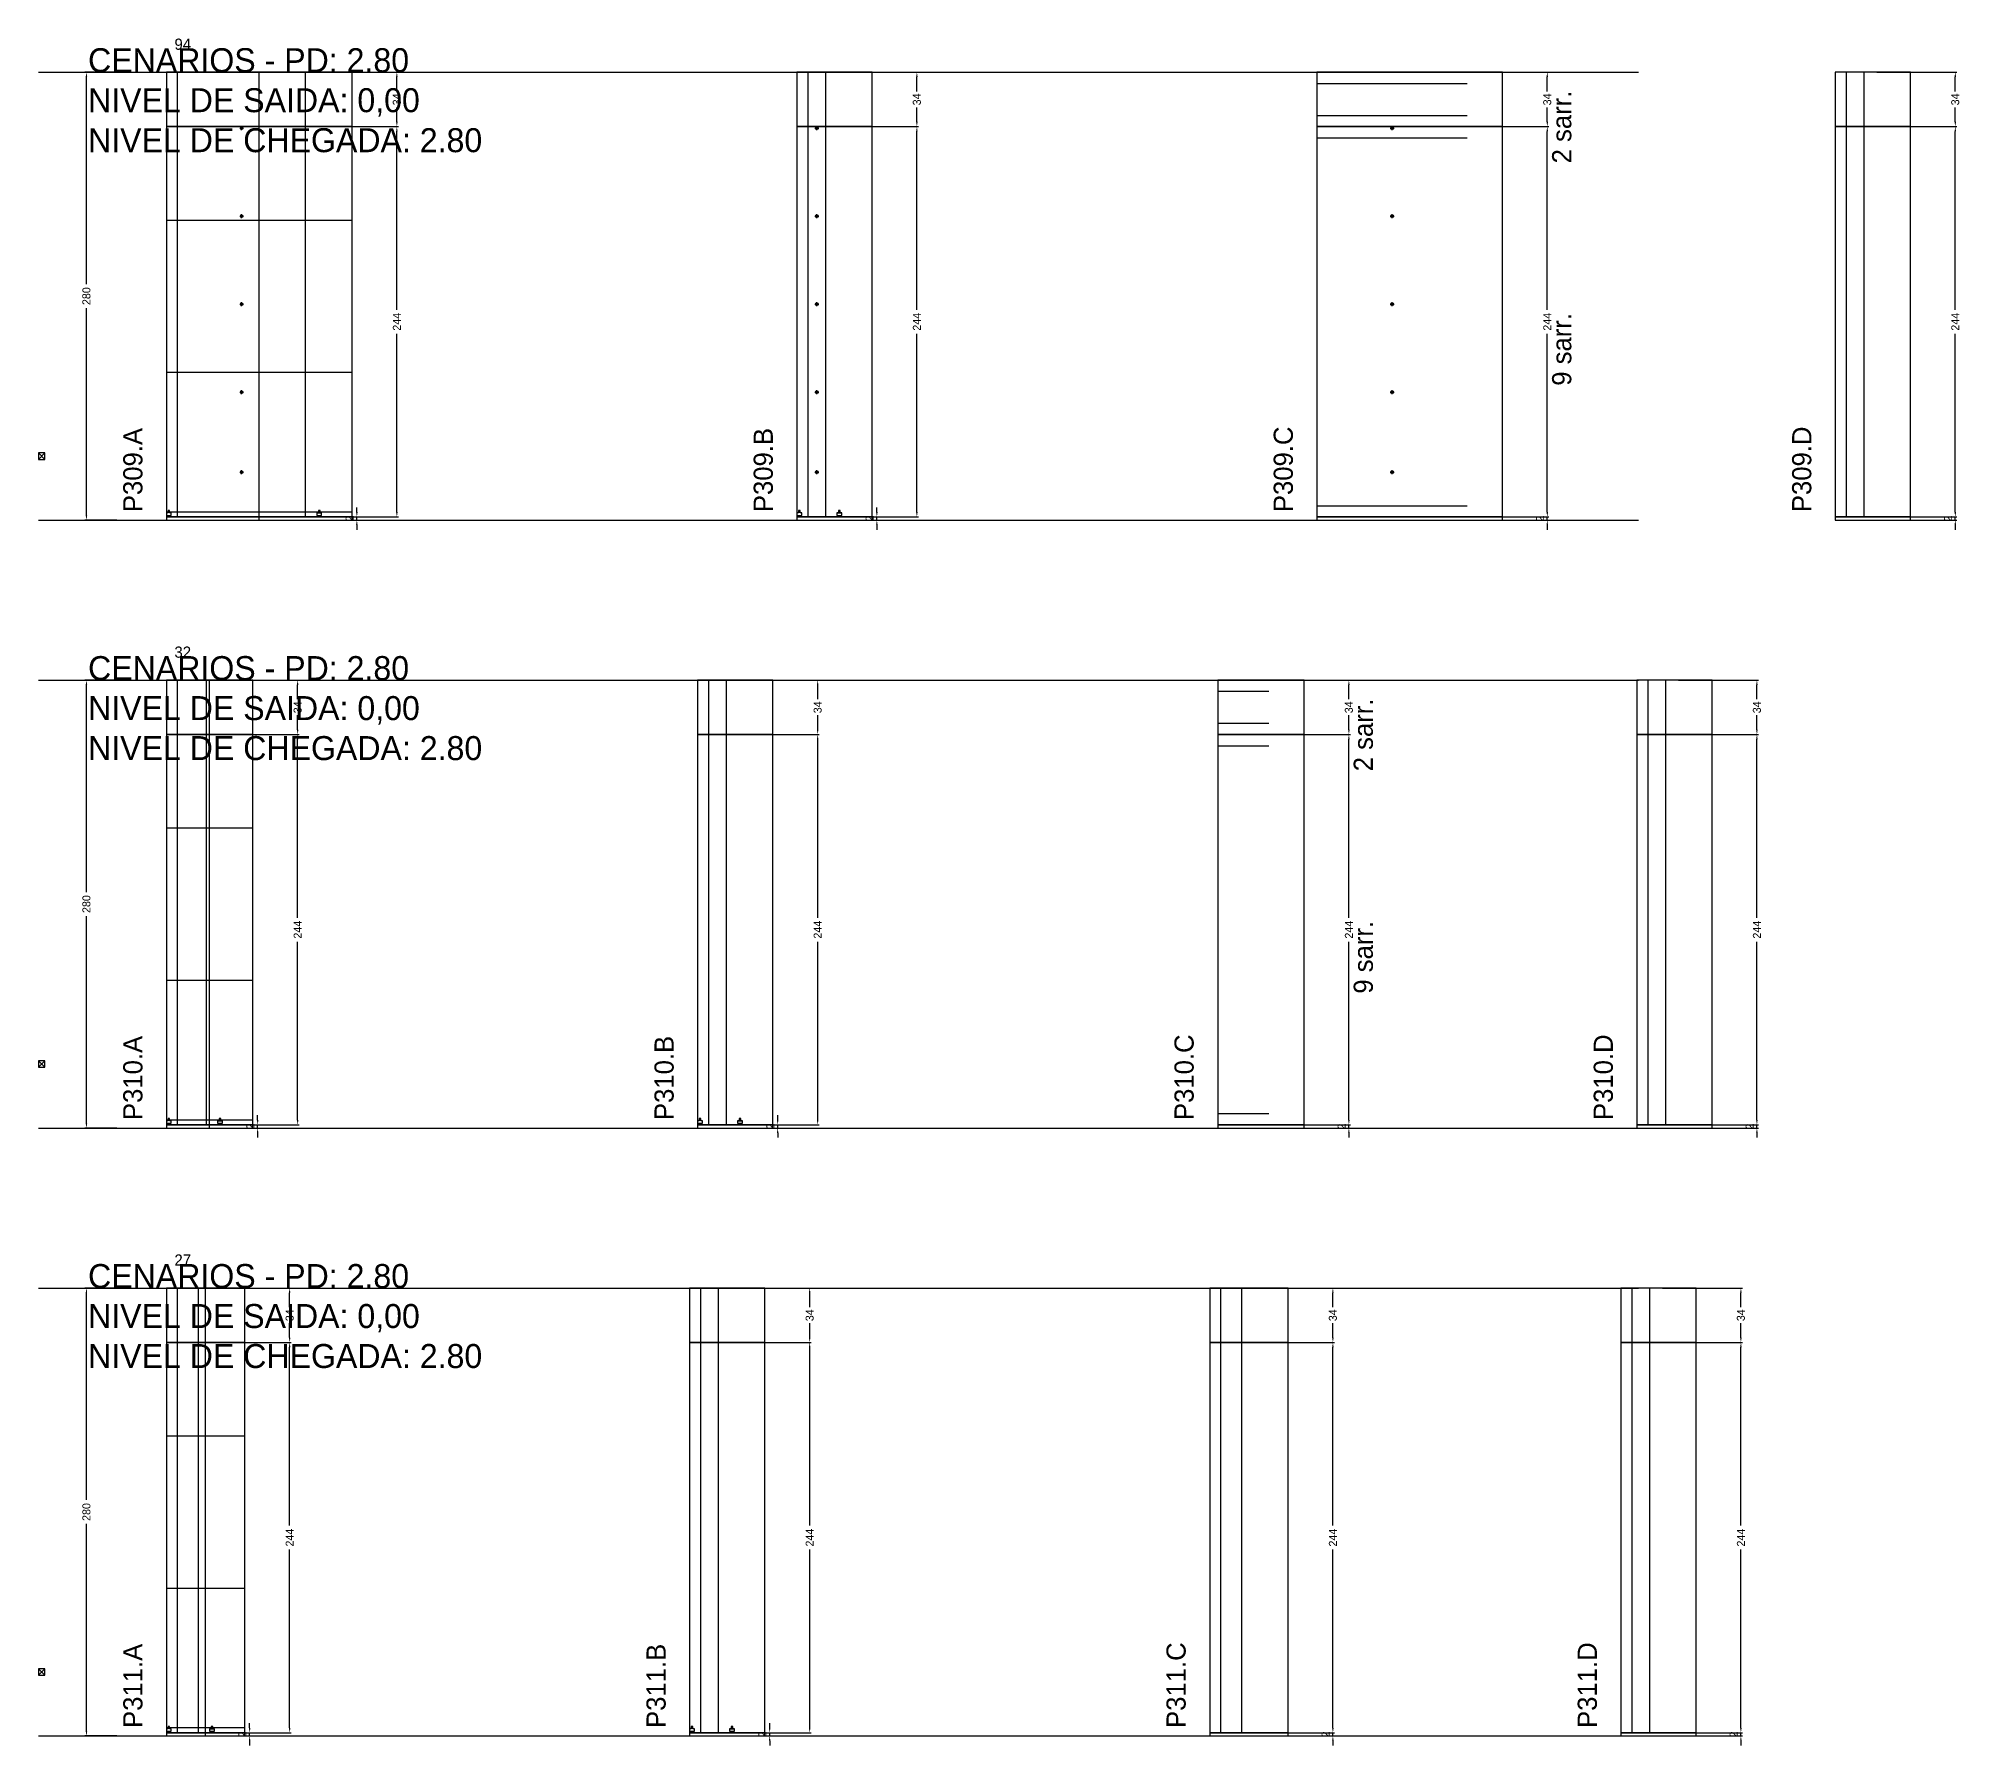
# Model space of a CAD drawing. Header units: centimetres. Extents: x -10500 to 4147, y -7606 to 295.
# Drawn here: x -7000 to -5799, y -5706 to -4639 of the extents above; entities that cross this region are included whole.
import ezdxf

# ---------------------------------------------------------------- set-up
doc = ezdxf.new("R2010")
doc.units = ezdxf.units.CM
doc.linetypes.add('DASHED', pattern=[2, -2])
for name, color, linetype in [('COTA', 241, 'Continuous'), ('COTAS FURACAO', 16, 'Continuous'), ('Madeira', 30, 'Continuous'), ('NOMENCLATURA', 7, 'Continuous'), ('Nível', 160, 'Continuous'), ('Painéis', 200, 'Continuous'), ('Perfil Metálico', 150, 'Continuous'), ('SARR_2.2x7', 40, 'Continuous'), ('SARRAFO DE PRESSAO', 200, 'Continuous'), ('texto', 7, 'Continuous')]:
    doc.layers.add(name, color=color, linetype=linetype)
doc.dimstyles.new('PAINEL-NOVA', dxfattribs={"dimtxt": 5, "dimasz": 3, "dimexe": 1, "dimexo": 1, "dimgap": 1, "dimtad": 1, "dimcen": 2.5, "dimazin": 3, "dimtfac": 1, "dimtmove": 0, "dimatfit": 3})

# ---------------------------------------------------------------- blocks, each defined once
blk = doc.blocks.new('_CLOSEDFILLED')
at = {"color": 0, "linetype": 'BYBLOCK'}
blk.add_solid([(-1, 0.16), (0, 0), (-1, -0.16)], dxfattribs=at)
blk = doc.blocks.new('*D313')
for p, q in [((-6951, -4660), (-6971, -4660)), ((-6970, -4792.5), (-6970, -4663)), ((-6970, -4937), (-6970, -4807.5)), ((-6951, -4940), (-6971, -4940))]:
    blk.add_line(p, q)
at = {"layer": 'Defpoints'}
for p in [(-6950, -4660), (-6970, -4940), (-6950, -4940)]:
    blk.add_point(p, dxfattribs=at)
at = {"layer": 'COTA', "xscale": 3, "yscale": 3}
for p, rotation in [((-6970, -4660), 90), ((-6970, -4940), 270)]:
    blk.add_blockref('_CLOSEDFILLED', p, dxfattribs=dict(at, rotation=rotation))
at = {"layer": 'COTA', "insert": (-6970, -4800), "char_height": 5, "attachment_point": 5, "rotation": 90}
blk.add_mtext('280', dxfattribs=at)
blk = doc.blocks.new('MULDURA')
at = {"layer": 'Paineis'}
for p, q in [((0, 0), (4, 4)), ((4, 0), (0, 4))]:
    blk.add_line(p, q, dxfattribs=at)
blk.add_lwpolyline([(0, 0), (4, 0), (4, 4), (0, 4)], close=True, dxfattribs=at)
blk = doc.blocks.new('*D315')
for p, q in [((-6825, -4694), (-6775, -4694)), ((-6776, -4808.5), (-6776, -4697)), ((-6776, -4935), (-6776, -4823.5)), ((-6825, -4938), (-6775, -4938))]:
    blk.add_line(p, q)
at = {"layer": 'Defpoints'}
for p in [(-6826, -4694), (-6826, -4938), (-6776, -4938)]:
    blk.add_point(p, dxfattribs=at)
at = {"layer": 'COTA', "xscale": 3, "yscale": 3}
for p, rotation in [((-6776, -4694), 90), ((-6776, -4938), 270)]:
    blk.add_blockref('_CLOSEDFILLED', p, dxfattribs=dict(at, rotation=rotation))
at = {"layer": 'COTA', "insert": (-6776, -4816), "char_height": 5, "attachment_point": 5, "rotation": 90}
blk.add_mtext('244', dxfattribs=at)
blk = doc.blocks.new('*D316')
for p, q in [((-6825, -4660), (-6775, -4660)), ((-6776, -4672), (-6776, -4663)), ((-6776, -4691), (-6776, -4682)), ((-6825, -4694), (-6775, -4694))]:
    blk.add_line(p, q)
at = {"layer": 'Defpoints'}
for p in [(-6826, -4660), (-6826, -4694), (-6776, -4694)]:
    blk.add_point(p, dxfattribs=at)
at = {"layer": 'COTA', "xscale": 3, "yscale": 3}
for p, rotation in [((-6776, -4660), 90), ((-6776, -4694), 270)]:
    blk.add_blockref('_CLOSEDFILLED', p, dxfattribs=dict(at, rotation=rotation))
at = {"layer": 'COTA', "insert": (-6776, -4677), "char_height": 5, "attachment_point": 5, "rotation": 90}
blk.add_mtext('34', dxfattribs=at)
blk = doc.blocks.new('SLIPTEE')
at = {"layer": 'Paineis'}
blk.add_lwpolyline([(0, 0), (3, 0), (3, 1.5), (2, 1.5), (2, 3), (1, 3), (1, 1.5), (0, 1.5)], close=True, dxfattribs=at)
blk = doc.blocks.new('SLIPTDD')
at = {"layer": 'Paineis'}
blk.add_line((0, 1.5), (3, 1.5), dxfattribs=at)
blk.add_lwpolyline([(0, 0), (3, 0), (3, 1.5), (2, 1.5), (2, 3), (1, 3), (1, 1.5), (0, 1.5)], close=True, dxfattribs=at)
blk = doc.blocks.new('furacao')
at = {"layer": 'COTAS FURACAO'}
for p, q in [((-1.2, 0), (1.2, 0)), ((0, -1.2), (0, 1.2))]:
    blk.add_line(p, q, dxfattribs=at)
blk.add_circle((0, 0), 0.8, dxfattribs=at)
blk = doc.blocks.new('*D318')
for p, q in [((-6500, -4694), (-6450, -4694)), ((-6451, -4808.5), (-6451, -4697)), ((-6451, -4935), (-6451, -4823.5)), ((-6500, -4938), (-6450, -4938))]:
    blk.add_line(p, q)
at = {"layer": 'Defpoints'}
for p in [(-6501, -4694), (-6501, -4938), (-6451, -4938)]:
    blk.add_point(p, dxfattribs=at)
at = {"layer": 'COTA', "xscale": 3, "yscale": 3}
for p, rotation in [((-6451, -4694), 90), ((-6451, -4938), 270)]:
    blk.add_blockref('_CLOSEDFILLED', p, dxfattribs=dict(at, rotation=rotation))
at = {"layer": 'COTA', "insert": (-6451, -4816), "char_height": 5, "attachment_point": 5, "rotation": 90}
blk.add_mtext('244', dxfattribs=at)
blk = doc.blocks.new('*D319')
for p, q in [((-6500, -4660), (-6450, -4660)), ((-6451, -4672), (-6451, -4663)), ((-6451, -4691), (-6451, -4682)), ((-6500, -4694), (-6450, -4694))]:
    blk.add_line(p, q)
at = {"layer": 'Defpoints'}
for p in [(-6501, -4660), (-6501, -4694), (-6451, -4694)]:
    blk.add_point(p, dxfattribs=at)
at = {"layer": 'COTA', "xscale": 3, "yscale": 3}
for p, rotation in [((-6451, -4660), 90), ((-6451, -4694), 270)]:
    blk.add_blockref('_CLOSEDFILLED', p, dxfattribs=dict(at, rotation=rotation))
at = {"layer": 'COTA', "insert": (-6451, -4677), "char_height": 5, "attachment_point": 5, "rotation": 90}
blk.add_mtext('34', dxfattribs=at)
blk = doc.blocks.new('*D321')
for p, q in [((-6106, -4694), (-6056, -4694)), ((-6057, -4808.5), (-6057, -4697)), ((-6057, -4935), (-6057, -4823.5)), ((-6106, -4938), (-6056, -4938))]:
    blk.add_line(p, q)
at = {"layer": 'Defpoints'}
for p in [(-6107, -4694), (-6107, -4938), (-6057, -4938)]:
    blk.add_point(p, dxfattribs=at)
at = {"layer": 'COTA', "xscale": 3, "yscale": 3}
for p, rotation in [((-6057, -4694), 90), ((-6057, -4938), 270)]:
    blk.add_blockref('_CLOSEDFILLED', p, dxfattribs=dict(at, rotation=rotation))
at = {"layer": 'COTA', "insert": (-6057, -4816), "char_height": 5, "attachment_point": 5, "rotation": 90}
blk.add_mtext('244', dxfattribs=at)
blk = doc.blocks.new('*D322')
for p, q in [((-6106, -4660), (-6056, -4660)), ((-6057, -4672), (-6057, -4663)), ((-6057, -4691), (-6057, -4682)), ((-6106, -4694), (-6056, -4694))]:
    blk.add_line(p, q)
at = {"layer": 'Defpoints'}
for p in [(-6107, -4660), (-6107, -4694), (-6057, -4694)]:
    blk.add_point(p, dxfattribs=at)
at = {"layer": 'COTA', "xscale": 3, "yscale": 3}
for p, rotation in [((-6057, -4660), 90), ((-6057, -4694), 270)]:
    blk.add_blockref('_CLOSEDFILLED', p, dxfattribs=dict(at, rotation=rotation))
at = {"layer": 'COTA', "insert": (-6057, -4677), "char_height": 5, "attachment_point": 5, "rotation": 90}
blk.add_mtext('34', dxfattribs=at)
blk = doc.blocks.new('*D324')
for p, q in [((-5851, -4694), (-5801, -4694)), ((-5802, -4808.5), (-5802, -4697)), ((-5802, -4935), (-5802, -4823.5)), ((-5851, -4938), (-5801, -4938))]:
    blk.add_line(p, q)
at = {"layer": 'Defpoints'}
for p in [(-5852, -4694), (-5852, -4938), (-5802, -4938)]:
    blk.add_point(p, dxfattribs=at)
at = {"layer": 'COTA', "xscale": 3, "yscale": 3}
for p, rotation in [((-5802, -4694), 90), ((-5802, -4938), 270)]:
    blk.add_blockref('_CLOSEDFILLED', p, dxfattribs=dict(at, rotation=rotation))
at = {"layer": 'COTA', "insert": (-5802, -4816), "char_height": 5, "attachment_point": 5, "rotation": 90}
blk.add_mtext('244', dxfattribs=at)
blk = doc.blocks.new('*D325')
for p, q in [((-5851, -4660), (-5801, -4660)), ((-5802, -4672), (-5802, -4663)), ((-5802, -4691), (-5802, -4682)), ((-5851, -4694), (-5801, -4694))]:
    blk.add_line(p, q)
at = {"layer": 'Defpoints'}
for p in [(-5852, -4660), (-5852, -4694), (-5802, -4694)]:
    blk.add_point(p, dxfattribs=at)
at = {"layer": 'COTA', "xscale": 3, "yscale": 3}
for p, rotation in [((-5802, -4660), 90), ((-5802, -4694), 270)]:
    blk.add_blockref('_CLOSEDFILLED', p, dxfattribs=dict(at, rotation=rotation))
at = {"layer": 'COTA', "insert": (-5802, -4677), "char_height": 5, "attachment_point": 5, "rotation": 90}
blk.add_mtext('34', dxfattribs=at)
blk = doc.blocks.new('*D339')
for p, q in [((-6951, -5040), (-6971, -5040)), ((-6970, -5172.5), (-6970, -5043)), ((-6970, -5317), (-6970, -5187.5)), ((-6951, -5320), (-6971, -5320))]:
    blk.add_line(p, q)
at = {"layer": 'Defpoints'}
for p in [(-6950, -5040), (-6970, -5320), (-6950, -5320)]:
    blk.add_point(p, dxfattribs=at)
at = {"layer": 'COTA', "xscale": 3, "yscale": 3}
for p, rotation in [((-6970, -5040), 90), ((-6970, -5320), 270)]:
    blk.add_blockref('_CLOSEDFILLED', p, dxfattribs=dict(at, rotation=rotation))
at = {"layer": 'COTA', "insert": (-6970, -5180), "char_height": 5, "attachment_point": 5, "rotation": 90}
blk.add_mtext('280', dxfattribs=at)
blk = doc.blocks.new('*D341')
for p, q in [((-6887, -5074), (-6837, -5074)), ((-6838, -5188.5), (-6838, -5077)), ((-6838, -5315), (-6838, -5203.5)), ((-6887, -5318), (-6837, -5318))]:
    blk.add_line(p, q)
at = {"layer": 'Defpoints'}
for p in [(-6888, -5074), (-6888, -5318), (-6838, -5318)]:
    blk.add_point(p, dxfattribs=at)
at = {"layer": 'COTA', "xscale": 3, "yscale": 3}
for p, rotation in [((-6838, -5074), 90), ((-6838, -5318), 270)]:
    blk.add_blockref('_CLOSEDFILLED', p, dxfattribs=dict(at, rotation=rotation))
at = {"layer": 'COTA', "insert": (-6838, -5196), "char_height": 5, "attachment_point": 5, "rotation": 90}
blk.add_mtext('244', dxfattribs=at)
blk = doc.blocks.new('*D342')
for p, q in [((-6887, -5040), (-6837, -5040)), ((-6838, -5052), (-6838, -5043)), ((-6838, -5071), (-6838, -5062)), ((-6887, -5074), (-6837, -5074))]:
    blk.add_line(p, q)
at = {"layer": 'Defpoints'}
for p in [(-6888, -5040), (-6888, -5074), (-6838, -5074)]:
    blk.add_point(p, dxfattribs=at)
at = {"layer": 'COTA', "xscale": 3, "yscale": 3}
for p, rotation in [((-6838, -5040), 90), ((-6838, -5074), 270)]:
    blk.add_blockref('_CLOSEDFILLED', p, dxfattribs=dict(at, rotation=rotation))
at = {"layer": 'COTA', "insert": (-6838, -5057), "char_height": 5, "attachment_point": 5, "rotation": 90}
blk.add_mtext('34', dxfattribs=at)
blk = doc.blocks.new('*D344')
for p, q in [((-6562, -5074), (-6512, -5074)), ((-6513, -5188.5), (-6513, -5077)), ((-6513, -5315), (-6513, -5203.5)), ((-6562, -5318), (-6512, -5318))]:
    blk.add_line(p, q)
at = {"layer": 'Defpoints'}
for p in [(-6563, -5074), (-6563, -5318), (-6513, -5318)]:
    blk.add_point(p, dxfattribs=at)
at = {"layer": 'COTA', "xscale": 3, "yscale": 3}
for p, rotation in [((-6513, -5074), 90), ((-6513, -5318), 270)]:
    blk.add_blockref('_CLOSEDFILLED', p, dxfattribs=dict(at, rotation=rotation))
at = {"layer": 'COTA', "insert": (-6513, -5196), "char_height": 5, "attachment_point": 5, "rotation": 90}
blk.add_mtext('244', dxfattribs=at)
blk = doc.blocks.new('*D345')
for p, q in [((-6562, -5040), (-6512, -5040)), ((-6513, -5052), (-6513, -5043)), ((-6513, -5071), (-6513, -5062)), ((-6562, -5074), (-6512, -5074))]:
    blk.add_line(p, q)
at = {"layer": 'Defpoints'}
for p in [(-6563, -5040), (-6563, -5074), (-6513, -5074)]:
    blk.add_point(p, dxfattribs=at)
at = {"layer": 'COTA', "xscale": 3, "yscale": 3}
for p, rotation in [((-6513, -5040), 90), ((-6513, -5074), 270)]:
    blk.add_blockref('_CLOSEDFILLED', p, dxfattribs=dict(at, rotation=rotation))
at = {"layer": 'COTA', "insert": (-6513, -5057), "char_height": 5, "attachment_point": 5, "rotation": 90}
blk.add_mtext('34', dxfattribs=at)
blk = doc.blocks.new('*D347')
for p, q in [((-6230, -5074), (-6180, -5074)), ((-6181, -5188.5), (-6181, -5077)), ((-6181, -5315), (-6181, -5203.5)), ((-6230, -5318), (-6180, -5318))]:
    blk.add_line(p, q)
at = {"layer": 'Defpoints'}
for p in [(-6231, -5074), (-6231, -5318), (-6181, -5318)]:
    blk.add_point(p, dxfattribs=at)
at = {"layer": 'COTA', "xscale": 3, "yscale": 3}
for p, rotation in [((-6181, -5074), 90), ((-6181, -5318), 270)]:
    blk.add_blockref('_CLOSEDFILLED', p, dxfattribs=dict(at, rotation=rotation))
at = {"layer": 'COTA', "insert": (-6181, -5196), "char_height": 5, "attachment_point": 5, "rotation": 90}
blk.add_mtext('244', dxfattribs=at)
blk = doc.blocks.new('*D348')
for p, q in [((-6230, -5040), (-6180, -5040)), ((-6181, -5052), (-6181, -5043)), ((-6181, -5071), (-6181, -5062)), ((-6230, -5074), (-6180, -5074))]:
    blk.add_line(p, q)
at = {"layer": 'Defpoints'}
for p in [(-6231, -5040), (-6231, -5074), (-6181, -5074)]:
    blk.add_point(p, dxfattribs=at)
at = {"layer": 'COTA', "xscale": 3, "yscale": 3}
for p, rotation in [((-6181, -5040), 90), ((-6181, -5074), 270)]:
    blk.add_blockref('_CLOSEDFILLED', p, dxfattribs=dict(at, rotation=rotation))
at = {"layer": 'COTA', "insert": (-6181, -5057), "char_height": 5, "attachment_point": 5, "rotation": 90}
blk.add_mtext('34', dxfattribs=at)
blk = doc.blocks.new('*D350')
for p, q in [((-5975, -5074), (-5925, -5074)), ((-5926, -5188.5), (-5926, -5077)), ((-5926, -5315), (-5926, -5203.5)), ((-5975, -5318), (-5925, -5318))]:
    blk.add_line(p, q)
at = {"layer": 'Defpoints'}
for p in [(-5976, -5074), (-5976, -5318), (-5926, -5318)]:
    blk.add_point(p, dxfattribs=at)
at = {"layer": 'COTA', "xscale": 3, "yscale": 3}
for p, rotation in [((-5926, -5074), 90), ((-5926, -5318), 270)]:
    blk.add_blockref('_CLOSEDFILLED', p, dxfattribs=dict(at, rotation=rotation))
at = {"layer": 'COTA', "insert": (-5926, -5196), "char_height": 5, "attachment_point": 5, "rotation": 90}
blk.add_mtext('244', dxfattribs=at)
blk = doc.blocks.new('*D351')
for p, q in [((-5975, -5040), (-5925, -5040)), ((-5926, -5052), (-5926, -5043)), ((-5926, -5071), (-5926, -5062)), ((-5975, -5074), (-5925, -5074))]:
    blk.add_line(p, q)
at = {"layer": 'Defpoints'}
for p in [(-5976, -5040), (-5976, -5074), (-5926, -5074)]:
    blk.add_point(p, dxfattribs=at)
at = {"layer": 'COTA', "xscale": 3, "yscale": 3}
for p, rotation in [((-5926, -5040), 90), ((-5926, -5074), 270)]:
    blk.add_blockref('_CLOSEDFILLED', p, dxfattribs=dict(at, rotation=rotation))
at = {"layer": 'COTA', "insert": (-5926, -5057), "char_height": 5, "attachment_point": 5, "rotation": 90}
blk.add_mtext('34', dxfattribs=at)
blk = doc.blocks.new('*D365')
for p, q in [((-6951, -5420), (-6971, -5420)), ((-6970, -5552.5), (-6970, -5423)), ((-6970, -5697), (-6970, -5567.5)), ((-6951, -5700), (-6971, -5700))]:
    blk.add_line(p, q)
at = {"layer": 'Defpoints'}
for p in [(-6950, -5420), (-6970, -5700), (-6950, -5700)]:
    blk.add_point(p, dxfattribs=at)
at = {"layer": 'COTA', "xscale": 3, "yscale": 3}
for p, rotation in [((-6970, -5420), 90), ((-6970, -5700), 270)]:
    blk.add_blockref('_CLOSEDFILLED', p, dxfattribs=dict(at, rotation=rotation))
at = {"layer": 'COTA', "insert": (-6970, -5560), "char_height": 5, "attachment_point": 5, "rotation": 90}
blk.add_mtext('280', dxfattribs=at)
blk = doc.blocks.new('*D367')
for p, q in [((-6892, -5454), (-6842, -5454)), ((-6843, -5568.5), (-6843, -5457)), ((-6843, -5695), (-6843, -5583.5)), ((-6892, -5698), (-6842, -5698))]:
    blk.add_line(p, q)
at = {"layer": 'Defpoints'}
for p in [(-6893, -5454), (-6893, -5698), (-6843, -5698)]:
    blk.add_point(p, dxfattribs=at)
at = {"layer": 'COTA', "xscale": 3, "yscale": 3}
for p, rotation in [((-6843, -5454), 90), ((-6843, -5698), 270)]:
    blk.add_blockref('_CLOSEDFILLED', p, dxfattribs=dict(at, rotation=rotation))
at = {"layer": 'COTA', "insert": (-6843, -5576), "char_height": 5, "attachment_point": 5, "rotation": 90}
blk.add_mtext('244', dxfattribs=at)
blk = doc.blocks.new('*D368')
for p, q in [((-6892, -5420), (-6842, -5420)), ((-6843, -5432), (-6843, -5423)), ((-6843, -5451), (-6843, -5442)), ((-6892, -5454), (-6842, -5454))]:
    blk.add_line(p, q)
at = {"layer": 'Defpoints'}
for p in [(-6893, -5420), (-6893, -5454), (-6843, -5454)]:
    blk.add_point(p, dxfattribs=at)
at = {"layer": 'COTA', "xscale": 3, "yscale": 3}
for p, rotation in [((-6843, -5420), 90), ((-6843, -5454), 270)]:
    blk.add_blockref('_CLOSEDFILLED', p, dxfattribs=dict(at, rotation=rotation))
at = {"layer": 'COTA', "insert": (-6843, -5437), "char_height": 5, "attachment_point": 5, "rotation": 90}
blk.add_mtext('34', dxfattribs=at)
blk = doc.blocks.new('*D370')
for p, q in [((-6567, -5454), (-6517, -5454)), ((-6518, -5568.5), (-6518, -5457)), ((-6518, -5695), (-6518, -5583.5)), ((-6567, -5698), (-6517, -5698))]:
    blk.add_line(p, q)
at = {"layer": 'Defpoints'}
for p in [(-6568, -5454), (-6568, -5698), (-6518, -5698)]:
    blk.add_point(p, dxfattribs=at)
at = {"layer": 'COTA', "xscale": 3, "yscale": 3}
for p, rotation in [((-6518, -5454), 90), ((-6518, -5698), 270)]:
    blk.add_blockref('_CLOSEDFILLED', p, dxfattribs=dict(at, rotation=rotation))
at = {"layer": 'COTA', "insert": (-6518, -5576), "char_height": 5, "attachment_point": 5, "rotation": 90}
blk.add_mtext('244', dxfattribs=at)
blk = doc.blocks.new('*D371')
for p, q in [((-6567, -5420), (-6517, -5420)), ((-6518, -5432), (-6518, -5423)), ((-6518, -5451), (-6518, -5442)), ((-6567, -5454), (-6517, -5454))]:
    blk.add_line(p, q)
at = {"layer": 'Defpoints'}
for p in [(-6568, -5420), (-6568, -5454), (-6518, -5454)]:
    blk.add_point(p, dxfattribs=at)
at = {"layer": 'COTA', "xscale": 3, "yscale": 3}
for p, rotation in [((-6518, -5420), 90), ((-6518, -5454), 270)]:
    blk.add_blockref('_CLOSEDFILLED', p, dxfattribs=dict(at, rotation=rotation))
at = {"layer": 'COTA', "insert": (-6518, -5437), "char_height": 5, "attachment_point": 5, "rotation": 90}
blk.add_mtext('34', dxfattribs=at)
blk = doc.blocks.new('*D373')
for p, q in [((-6240, -5454), (-6190, -5454)), ((-6191, -5568.5), (-6191, -5457)), ((-6191, -5695), (-6191, -5583.5)), ((-6240, -5698), (-6190, -5698))]:
    blk.add_line(p, q)
at = {"layer": 'Defpoints'}
for p in [(-6241, -5454), (-6241, -5698), (-6191, -5698)]:
    blk.add_point(p, dxfattribs=at)
at = {"layer": 'COTA', "xscale": 3, "yscale": 3}
for p, rotation in [((-6191, -5454), 90), ((-6191, -5698), 270)]:
    blk.add_blockref('_CLOSEDFILLED', p, dxfattribs=dict(at, rotation=rotation))
at = {"layer": 'COTA', "insert": (-6191, -5576), "char_height": 5, "attachment_point": 5, "rotation": 90}
blk.add_mtext('244', dxfattribs=at)
blk = doc.blocks.new('*D374')
for p, q in [((-6240, -5420), (-6190, -5420)), ((-6191, -5432), (-6191, -5423)), ((-6191, -5451), (-6191, -5442)), ((-6240, -5454), (-6190, -5454))]:
    blk.add_line(p, q)
at = {"layer": 'Defpoints'}
for p in [(-6241, -5420), (-6241, -5454), (-6191, -5454)]:
    blk.add_point(p, dxfattribs=at)
at = {"layer": 'COTA', "xscale": 3, "yscale": 3}
for p, rotation in [((-6191, -5420), 90), ((-6191, -5454), 270)]:
    blk.add_blockref('_CLOSEDFILLED', p, dxfattribs=dict(at, rotation=rotation))
at = {"layer": 'COTA', "insert": (-6191, -5437), "char_height": 5, "attachment_point": 5, "rotation": 90}
blk.add_mtext('34', dxfattribs=at)
blk = doc.blocks.new('*D376')
for p, q in [((-5985, -5454), (-5935, -5454)), ((-5936, -5568.5), (-5936, -5457)), ((-5936, -5695), (-5936, -5583.5)), ((-5985, -5698), (-5935, -5698))]:
    blk.add_line(p, q)
at = {"layer": 'Defpoints'}
for p in [(-5986, -5454), (-5986, -5698), (-5936, -5698)]:
    blk.add_point(p, dxfattribs=at)
at = {"layer": 'COTA', "xscale": 3, "yscale": 3}
for p, rotation in [((-5936, -5454), 90), ((-5936, -5698), 270)]:
    blk.add_blockref('_CLOSEDFILLED', p, dxfattribs=dict(at, rotation=rotation))
at = {"layer": 'COTA', "insert": (-5936, -5576), "char_height": 5, "attachment_point": 5, "rotation": 90}
blk.add_mtext('244', dxfattribs=at)
blk = doc.blocks.new('*D377')
for p, q in [((-5985, -5420), (-5935, -5420)), ((-5936, -5432), (-5936, -5423)), ((-5936, -5451), (-5936, -5442)), ((-5985, -5454), (-5935, -5454))]:
    blk.add_line(p, q)
at = {"layer": 'Defpoints'}
for p in [(-5986, -5420), (-5986, -5454), (-5936, -5454)]:
    blk.add_point(p, dxfattribs=at)
at = {"layer": 'COTA', "xscale": 3, "yscale": 3}
for p, rotation in [((-5936, -5420), 90), ((-5936, -5454), 270)]:
    blk.add_blockref('_CLOSEDFILLED', p, dxfattribs=dict(at, rotation=rotation))
at = {"layer": 'COTA', "insert": (-5936, -5437), "char_height": 5, "attachment_point": 5, "rotation": 90}
blk.add_mtext('34', dxfattribs=at)

msp = doc.modelspace()

# ---------------------------------------------------------------- linework, layer by layer
at = {"layer": 'Madeira'}
for points in [[(-6920, -4752.4), (-6804, -4752.4)], [(-6920, -4847.6), (-6804, -4847.6)], [(-6920, -5132.4), (-6866, -5132.4)], [(-6920, -5227.6), (-6866, -5227.6)], [(-6920, -5512.4), (-6871, -5512.4)], [(-6920, -5607.6), (-6871, -5607.6)]]:
    msp.add_lwpolyline(points, dxfattribs=at)
at = {"layer": 'Nível', "linetype": 'DASHED'}
for points in [[(-7000, -4660), (-6000, -4660)], [(-7000, -4940), (-6000, -4940)], [(-7000, -5040), (-6000, -5040)], [(-7000, -5320), (-6000, -5320)], [(-7000, -5420), (-6000, -5420)], [(-7000, -5700), (-6000, -5700)]]:
    msp.add_lwpolyline(points, dxfattribs=at)
at = {"layer": 'Painéis'}
for points in [[(-6920, -4694), (-6804, -4694), (-6804, -4660), (-6920, -4660)], [(-6920, -4940), (-6804, -4940), (-6804, -4660), (-6920, -4660)], [(-6526, -4694), (-6479, -4694), (-6479, -4660), (-6526, -4660)], [(-6201, -4694), (-6085, -4694), (-6085, -4660), (-6201, -4660)], [(-5877, -4694), (-5830, -4694), (-5830, -4660), (-5877, -4660)], [(-6920, -4938), (-6804, -4938), (-6804, -4694), (-6920, -4694)], [(-6526, -4938), (-6479, -4938), (-6479, -4694), (-6526, -4694)], [(-6201, -4938), (-6085, -4938), (-6085, -4694), (-6201, -4694)], [(-5877, -4938), (-5830, -4938), (-5830, -4694), (-5877, -4694)], [(-6920, -4940), (-6804, -4940), (-6804, -4938), (-6920, -4938)], [(-6526, -4940), (-6479, -4940), (-6479, -4938), (-6526, -4938)], [(-6201, -4940), (-6085, -4940), (-6085, -4938), (-6201, -4938)], [(-5877, -4940), (-5830, -4940), (-5830, -4938), (-5877, -4938)], [(-6920, -5074), (-6866, -5074), (-6866, -5040), (-6920, -5040)], [(-6920, -5320), (-6866, -5320), (-6866, -5040), (-6920, -5040)], [(-6588, -5074), (-6541, -5074), (-6541, -5040), (-6588, -5040)], [(-6263, -5074), (-6209, -5074), (-6209, -5040), (-6263, -5040)], [(-6001, -5074), (-5954, -5074), (-5954, -5040), (-6001, -5040)], [(-6920, -5318), (-6866, -5318), (-6866, -5074), (-6920, -5074)], [(-6588, -5318), (-6541, -5318), (-6541, -5074), (-6588, -5074)], [(-6263, -5318), (-6209, -5318), (-6209, -5074), (-6263, -5074)], [(-6001, -5318), (-5954, -5318), (-5954, -5074), (-6001, -5074)], [(-6920, -5320), (-6866, -5320), (-6866, -5318), (-6920, -5318)], [(-6588, -5320), (-6541, -5320), (-6541, -5318), (-6588, -5318)], [(-6263, -5320), (-6209, -5320), (-6209, -5318), (-6263, -5318)], [(-6001, -5320), (-5954, -5320), (-5954, -5318), (-6001, -5318)], [(-6920, -5454), (-6871, -5454), (-6871, -5420), (-6920, -5420)], [(-6920, -5700), (-6871, -5700), (-6871, -5420), (-6920, -5420)], [(-6593, -5454), (-6546, -5454), (-6546, -5420), (-6593, -5420)], [(-6268, -5454), (-6219, -5454), (-6219, -5420), (-6268, -5420)], [(-6011, -5454), (-5964, -5454), (-5964, -5420), (-6011, -5420)], [(-6920, -5698), (-6871, -5698), (-6871, -5454), (-6920, -5454)], [(-6593, -5698), (-6546, -5698), (-6546, -5454), (-6593, -5454)], [(-6268, -5698), (-6219, -5698), (-6219, -5454), (-6268, -5454)], [(-6011, -5698), (-5964, -5698), (-5964, -5454), (-6011, -5454)], [(-6920, -5700), (-6871, -5700), (-6871, -5698), (-6920, -5698)], [(-6593, -5700), (-6546, -5700), (-6546, -5698), (-6593, -5698)], [(-6268, -5700), (-6219, -5700), (-6219, -5698), (-6268, -5698)], [(-6011, -5700), (-5964, -5700), (-5964, -5698), (-6011, -5698)]]:
    msp.add_lwpolyline(points, close=True, dxfattribs=at)
at = {"layer": 'Perfil Metálico'}
for p, q in [((-6862, -4940), (-6862, -4660)), ((-6893, -5320), (-6893, -5040)), ((-6895.5, -5700), (-6895.5, -5420))]:
    msp.add_line(p, q, dxfattribs=at)
at = {"layer": 'SARR_2.2x7'}
for points in [[(-6913, -4694), (-6913, -4660)], [(-6833, -4694), (-6833, -4660)], [(-6519, -4694), (-6519, -4660)], [(-6508, -4694), (-6508, -4660)], [(-5870, -4694), (-5870, -4660)], [(-5859, -4694), (-5859, -4660)], [(-6201, -4667), (-6107, -4667)], [(-6201, -4687), (-6107, -4687)], [(-6201, -4701), (-6107, -4701)], [(-6201, -4931), (-6107, -4931)], [(-6913, -5074), (-6913, -5040)], [(-6895, -5074), (-6895, -5040)], [(-6581, -5074), (-6581, -5040)], [(-6570, -5074), (-6570, -5040)], [(-5994, -5074), (-5994, -5040)], [(-5983, -5074), (-5983, -5040)], [(-6263, -5047), (-6231, -5047)], [(-6263, -5067), (-6231, -5067)], [(-6263, -5081), (-6231, -5081)], [(-6263, -5311), (-6231, -5311)], [(-6913, -5454), (-6913, -5420)], [(-6900, -5454), (-6900, -5420)], [(-6586, -5454), (-6586, -5420)], [(-6575, -5454), (-6575, -5420)], [(-6261, -5454), (-6261, -5420)], [(-6248, -5454), (-6248, -5420)], [(-6004, -5454), (-6004, -5420)], [(-5993, -5454), (-5993, -5420)]]:
    msp.add_lwpolyline(points, dxfattribs=at)
at = {"layer": 'SARR_2.2x7', "linetype": 'DASHED'}
for points in [[(-6913, -4938), (-6913, -4694)], [(-6833, -4938), (-6833, -4694)], [(-6519, -4938), (-6519, -4694)], [(-6508, -4938), (-6508, -4694)], [(-5870, -4938), (-5870, -4694)], [(-5859, -4938), (-5859, -4694)], [(-6913, -5318), (-6913, -5074)], [(-6895, -5318), (-6895, -5074)], [(-6581, -5318), (-6581, -5074)], [(-6570, -5318), (-6570, -5074)], [(-5994, -5318), (-5994, -5074)], [(-5983, -5318), (-5983, -5074)], [(-6913, -5698), (-6913, -5454)], [(-6900, -5698), (-6900, -5454)], [(-6586, -5698), (-6586, -5454)], [(-6575, -5698), (-6575, -5454)], [(-6261, -5698), (-6261, -5454)], [(-6248, -5698), (-6248, -5454)], [(-6004, -5698), (-6004, -5454)], [(-5993, -5698), (-5993, -5454)]]:
    msp.add_lwpolyline(points, dxfattribs=at)
at = {"layer": 'SARRAFO DE PRESSAO'}
for points in [[(-6920, -4940), (-6804, -4940), (-6804, -4935), (-6920, -4935)], [(-6920, -5320), (-6866, -5320), (-6866, -5315), (-6920, -5315)], [(-6920, -5700), (-6871, -5700), (-6871, -5695), (-6920, -5695)]]:
    msp.add_lwpolyline(points, close=True, dxfattribs=at)

# ---------------------------------------------------------------- block references
at = {"layer": 'COTA'}
for name, p in [('furacao', (-6873, -4695)), ('furacao', (-6513.5, -4695)), ('furacao', (-6154, -4695)), ('furacao', (-6873, -4750)), ('furacao', (-6513.5, -4750)), ('furacao', (-6154, -4750)), ('furacao', (-6873, -4805)), ('furacao', (-6513.5, -4805)), ('furacao', (-6154, -4805)), ('furacao', (-6873, -4860)), ('furacao', (-6513.5, -4860)), ('furacao', (-6154, -4860)), ('MULDURA', (-7000, -4902)), ('furacao', (-6873, -4910)), ('furacao', (-6513.5, -4910)), ('furacao', (-6154, -4910)), ('SLIPTEE', (-6920, -4937)), ('SLIPTDD', (-6826, -4937)), ('SLIPTEE', (-6526, -4937)), ('SLIPTDD', (-6501, -4937)), ('MULDURA', (-7000, -5282)), ('SLIPTEE', (-6920, -5317)), ('SLIPTDD', (-6888, -5317)), ('SLIPTEE', (-6588, -5317)), ('SLIPTDD', (-6563, -5317)), ('MULDURA', (-7000, -5662)), ('SLIPTEE', (-6920, -5697)), ('SLIPTDD', (-6893, -5697)), ('SLIPTEE', (-6593, -5697)), ('SLIPTDD', (-6568, -5697))]:
    msp.add_blockref(name, p, dxfattribs=at)

# ---------------------------------------------------------------- texts
at = {"layer": 'NOMENCLATURA'}
for s, p in [('CENARIOS - PD: 2.80', (-6969, -4660)), ('NIVEL DE SAIDA: 0,00', (-6969, -4685)), ('NIVEL DE CHEGADA: 2.80', (-6969, -4710)), ('CENARIOS - PD: 2.80', (-6969, -5040)), ('NIVEL DE SAIDA: 0,00', (-6969, -5065)), ('NIVEL DE CHEGADA: 2.80', (-6969, -5090)), ('CENARIOS - PD: 2.80', (-6969, -5420)), ('NIVEL DE SAIDA: 0,00', (-6969, -5445)), ('NIVEL DE CHEGADA: 2.80', (-6969, -5470))]:
    msp.add_text(s, height=15, dxfattribs=at).set_placement(p)
for s, p in [('2 sarr.', (-6042, -4717)), ('9 sarr.', (-6042, -4856)), ('P309.A', (-6935, -4935)), ('P309.B', (-6541, -4935)), ('P309.C', (-6216, -4935)), ('P309.D', (-5892, -4935)), ('2 sarr.', (-6166, -5097)), ('9 sarr.', (-6166, -5236)), ('P310.A', (-6935, -5315)), ('P310.B', (-6603, -5315)), ('P310.C', (-6278, -5315)), ('P310.D', (-6016, -5315)), ('P311.A', (-6935, -5695)), ('P311.B', (-6608, -5695)), ('P311.C', (-6283, -5695)), ('P311.D', (-6026, -5695))]:
    msp.add_text(s, height=12, rotation=90, dxfattribs=at).set_placement(p)
at = {"layer": 'texto'}
for s, p in [('94', (-6915, -4646)), ('32', (-6915, -5026)), ('27', (-6915, -5406))]:
    msp.add_text(s, height=7, dxfattribs=at).set_placement(p)

# ---------------------------------------------------------------- dimensions: what is measured, and where the dimension line sits
at = {"layer": 'COTA'}
for base, p1, p2, picture, middle in [((-6970, -4940), (-6950, -4940), (-6950, -4660), '*D313', (-6970, -4800)), ((-6776, -4694), (-6826, -4694), (-6826, -4660), '*D316', (-6776, -4677)), ((-6451, -4694), (-6501, -4694), (-6501, -4660), '*D319', (-6451, -4677)), ((-6057, -4694), (-6107, -4694), (-6107, -4660), '*D322', (-6057, -4677)), ((-5802, -4694), (-5852, -4694), (-5852, -4660), '*D325', (-5802, -4677)), ((-6776, -4938), (-6826, -4938), (-6826, -4694), '*D315', (-6776, -4816)), ((-6451, -4938), (-6501, -4938), (-6501, -4694), '*D318', (-6451, -4816)), ((-6057, -4938), (-6107, -4938), (-6107, -4694), '*D321', (-6057, -4816)), ((-5802, -4938), (-5852, -4938), (-5852, -4694), '*D324', (-5802, -4816)), ((-6970, -5320), (-6950, -5320), (-6950, -5040), '*D339', (-6970, -5180)), ((-6838, -5074), (-6888, -5074), (-6888, -5040), '*D342', (-6838, -5057)), ((-6513, -5074), (-6563, -5074), (-6563, -5040), '*D345', (-6513, -5057)), ((-6181, -5074), (-6231, -5074), (-6231, -5040), '*D348', (-6181, -5057)), ((-5926, -5074), (-5976, -5074), (-5976, -5040), '*D351', (-5926, -5057)), ((-6838, -5318), (-6888, -5318), (-6888, -5074), '*D341', (-6838, -5196)), ((-6513, -5318), (-6563, -5318), (-6563, -5074), '*D344', (-6513, -5196)), ((-6181, -5318), (-6231, -5318), (-6231, -5074), '*D347', (-6181, -5196)), ((-5926, -5318), (-5976, -5318), (-5976, -5074), '*D350', (-5926, -5196)), ((-6970, -5700), (-6950, -5700), (-6950, -5420), '*D365', (-6970, -5560)), ((-6843, -5454), (-6893, -5454), (-6893, -5420), '*D368', (-6843, -5437)), ((-6518, -5454), (-6568, -5454), (-6568, -5420), '*D371', (-6518, -5437)), ((-6191, -5454), (-6241, -5454), (-6241, -5420), '*D374', (-6191, -5437)), ((-5936, -5454), (-5986, -5454), (-5986, -5420), '*D377', (-5936, -5437)), ((-6843, -5698), (-6893, -5698), (-6893, -5454), '*D367', (-6843, -5576)), ((-6518, -5698), (-6568, -5698), (-6568, -5454), '*D370', (-6518, -5576)), ((-6191, -5698), (-6241, -5698), (-6241, -5454), '*D373', (-6191, -5576)), ((-5936, -5698), (-5986, -5698), (-5986, -5454), '*D376', (-5936, -5576))]:
    dim = msp.add_linear_dim(base=base, p1=p1, p2=p2, angle=90, dimstyle='PAINEL-NOVA', dxfattribs=at)
    dim.commit()
    dim.dimension.update_dxf_attribs({"geometry": picture, "text_midpoint": middle})
for base, p1, p2 in [((-6801, -4940), (-6826, -4940), (-6826, -4938)), ((-6476, -4940), (-6501, -4940), (-6501, -4938)), ((-6057, -4940), (-6107, -4940), (-6107, -4938)), ((-5802, -4940), (-5852, -4940), (-5852, -4938)), ((-6863, -5320), (-6888, -5320), (-6888, -5318)), ((-6538, -5320), (-6563, -5320), (-6563, -5318)), ((-6181, -5320), (-6231, -5320), (-6231, -5318)), ((-5926, -5320), (-5976, -5320), (-5976, -5318)), ((-6868, -5700), (-6893, -5700), (-6893, -5698)), ((-6543, -5700), (-6568, -5700), (-6568, -5698)), ((-6191, -5700), (-6241, -5700), (-6241, -5698)), ((-5936, -5700), (-5986, -5700), (-5986, -5698))]:
    msp.add_linear_dim(base=base, p1=p1, p2=p2, angle=90, dimstyle='PAINEL-NOVA', dxfattribs=at).render()

doc.saveas('drawing.dxf')
